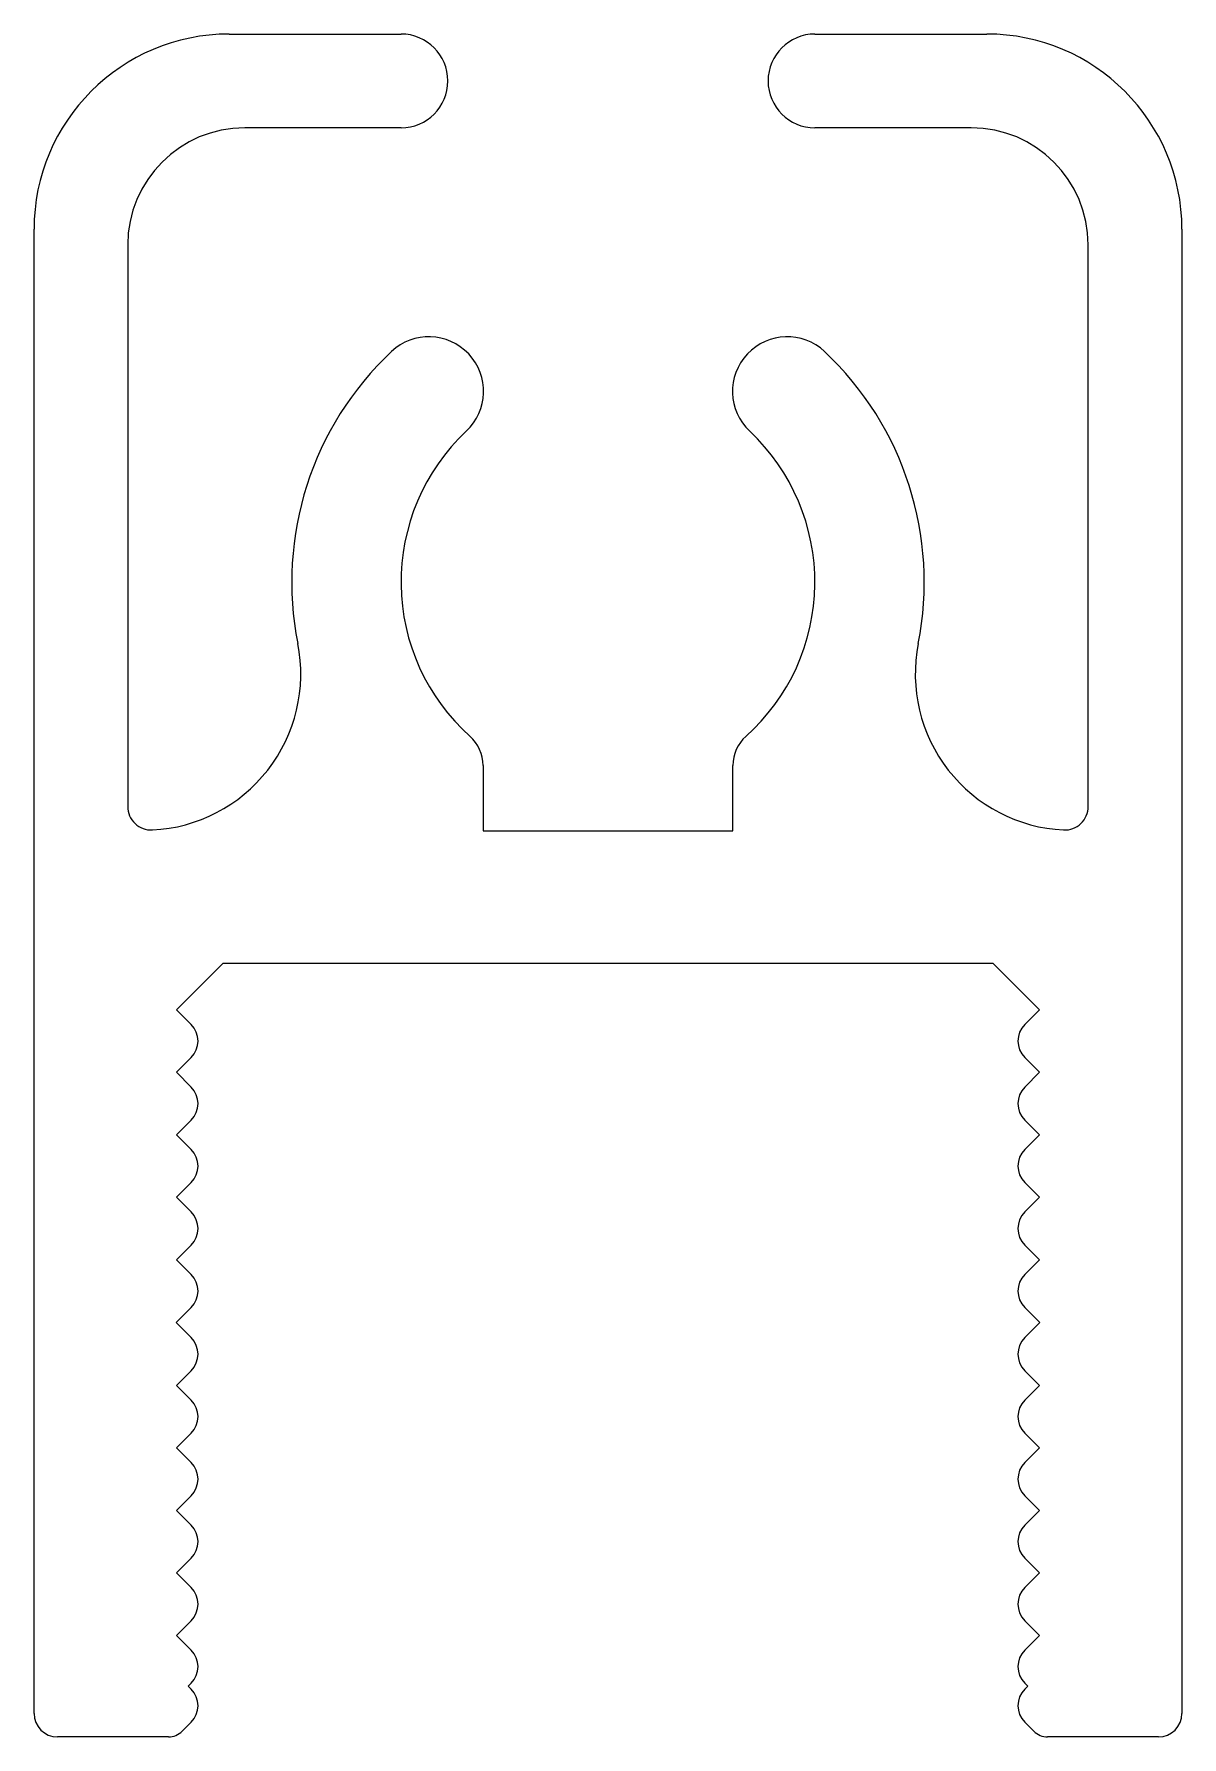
# Model space of a CAD drawing. Header units: millimetres. Extents: x 821.9 to 836.6, y 454.8 to 476.6.
import ezdxf

# ---------------------------------------------------------------- set-up
doc = ezdxf.new("R2010")
doc.units = ezdxf.units.MM
doc.layers.add('OLÇÜ', color=5, linetype='Continuous')

msp = doc.modelspace()

# ---------------------------------------------------------------- linework, layer by layer
at = {"layer": 'OLÇÜ', "color": 0}
for p, q in [((824.431, 476.567), (826.631, 476.567)), ((831.931, 476.567), (834.131, 476.567)), ((826.631, 475.367), (824.631, 475.367)), ((833.931, 475.367), (831.931, 475.367)), ((821.931, 455.067), (821.931, 474.067)), ((836.631, 474.067), (836.631, 455.067)), ((823.131, 473.867), (823.131, 466.677)), ((835.431, 466.677), (835.431, 473.867)), ((827.681, 467.203), (827.681, 466.367)), ((830.881, 466.367), (830.881, 467.203)), ((827.681, 466.367), (830.881, 466.367)), ((824.347, 464.667), (823.756, 464.075)), ((834.215, 464.667), (824.347, 464.667)), ((834.807, 464.075), (834.215, 464.667)), ((823.756, 464.075), (823.943, 463.887)), ((834.619, 463.887), (834.807, 464.075)), ((823.943, 463.463), (823.756, 463.275)), ((823.756, 463.275), (823.943, 463.087)), ((834.807, 463.275), (834.619, 463.463)), ((834.619, 463.087), (834.807, 463.275)), ((823.943, 462.663), (823.756, 462.475)), ((834.807, 462.475), (834.619, 462.663)), ((823.756, 462.475), (823.943, 462.287)), ((834.619, 462.287), (834.807, 462.475)), ((823.943, 461.863), (823.756, 461.675)), ((834.807, 461.675), (834.619, 461.863)), ((823.756, 461.675), (823.943, 461.487)), ((834.619, 461.487), (834.807, 461.675)), ((823.943, 461.063), (823.756, 460.875)), ((823.756, 460.875), (823.943, 460.687)), ((834.807, 460.875), (834.619, 461.063)), ((834.619, 460.687), (834.807, 460.875)), ((823.943, 460.263), (823.751, 460.071)), ((834.811, 460.071), (834.619, 460.263)), ((823.751, 460.071), (823.943, 459.879)), ((834.619, 459.879), (834.811, 460.071)), ((823.943, 459.455), (823.756, 459.267)), ((834.807, 459.267), (834.619, 459.455)), ((823.756, 459.267), (823.943, 459.079)), ((834.619, 459.079), (834.807, 459.267)), ((823.943, 458.655), (823.756, 458.467)), ((823.756, 458.467), (823.943, 458.279)), ((834.807, 458.467), (834.619, 458.655)), ((834.619, 458.279), (834.807, 458.467)), ((823.943, 457.855), (823.756, 457.667)), ((834.807, 457.667), (834.619, 457.855)), ((823.756, 457.667), (823.943, 457.479)), ((834.619, 457.479), (834.807, 457.667)), ((823.943, 457.055), (823.756, 456.867)), ((834.807, 456.867), (834.619, 457.055)), ((823.756, 456.867), (823.943, 456.679)), ((834.619, 456.679), (834.807, 456.867)), ((823.943, 456.255), (823.756, 456.067)), ((823.756, 456.067), (823.943, 455.879)), ((834.807, 456.067), (834.619, 456.255)), ((834.619, 455.879), (834.807, 456.067)), ((823.943, 455.455), (823.906, 455.417)), ((823.906, 455.417), (823.943, 455.379)), ((834.657, 455.417), (834.619, 455.455)), ((834.619, 455.379), (834.657, 455.417)), ((823.652, 454.767), (822.231, 454.767)), ((823.943, 454.955), (823.829, 454.84)), ((834.734, 454.84), (834.619, 454.955)), ((836.331, 454.767), (834.911, 454.767))]:
    msp.add_line(p, q, dxfattribs=at)
for centre, radius, start, end in [((824.431, 474.067), 2.5, 90, 180), ((826.631, 475.967), 0.6, 360, 90), ((831.931, 475.967), 0.6, 90, 180), ((834.131, 474.067), 2.5, 0, 90), ((826.631, 475.967), 0.6, 270, 0), ((831.931, 475.967), 0.6, 180, 270), ((824.631, 473.867), 1.5, 90, 180), ((833.931, 473.867), 1.5, 0, 90), ((826.987, 471.992), 0.7, 313.2251, 133.2251), ((831.576, 471.992), 0.7, 46.7749, 226.7749), ((829.281, 469.551), 4.05, 133.2251, 191.2085), ((829.281, 469.551), 4.05, 348.7915, 46.7749), ((829.281, 469.551), 2.65, 133.2251, 228.1897), ((829.281, 469.551), 2.65, 311.8103, 46.7749), ((823.347, 468.375), 2, 272.8526, 11.2085), ((835.216, 468.375), 2, 168.7915, 267.1474), ((827.181, 467.203), 0.5, 0, 48.1897), ((831.381, 467.203), 0.5, 131.8103, 180), ((823.431, 466.677), 0.3, 180, 272.8526), ((835.131, 466.677), 0.3, 267.1474, 0), ((823.731, 463.675), 0.3, 315, 45), ((834.831, 463.675), 0.3, 135, 225), ((823.731, 462.875), 0.3, 315, 45), ((834.831, 462.875), 0.3, 135, 225), ((823.731, 462.075), 0.3, 315, 45), ((834.831, 462.075), 0.3, 135, 225), ((823.731, 461.275), 0.3, 315, 45), ((834.831, 461.275), 0.3, 135, 225), ((823.731, 460.475), 0.3, 315, 45), ((834.831, 460.475), 0.3, 135, 225), ((823.731, 459.667), 0.3, 315, 45), ((834.831, 459.667), 0.3, 135, 225), ((823.731, 458.867), 0.3, 315, 45), ((834.831, 458.867), 0.3, 135, 225), ((823.731, 458.067), 0.3, 315, 45), ((834.831, 458.067), 0.3, 135, 225), ((823.731, 457.267), 0.3, 315, 45), ((834.831, 457.267), 0.3, 135, 225), ((823.731, 456.467), 0.3, 315, 45), ((834.831, 456.467), 0.3, 135, 225), ((823.731, 455.667), 0.3, 315, 45), ((834.831, 455.667), 0.3, 135, 225), ((823.731, 455.167), 0.3, 315, 45), ((834.831, 455.167), 0.3, 135, 225), ((822.231, 455.067), 0.3, 180, 270), ((836.331, 455.067), 0.3, 270, 0), ((823.652, 455.017), 0.25, 270, 315), ((834.911, 455.017), 0.25, 225, 270)]:
    msp.add_arc(centre, radius, start, end, dxfattribs=at)

doc.saveas('drawing.dxf')
